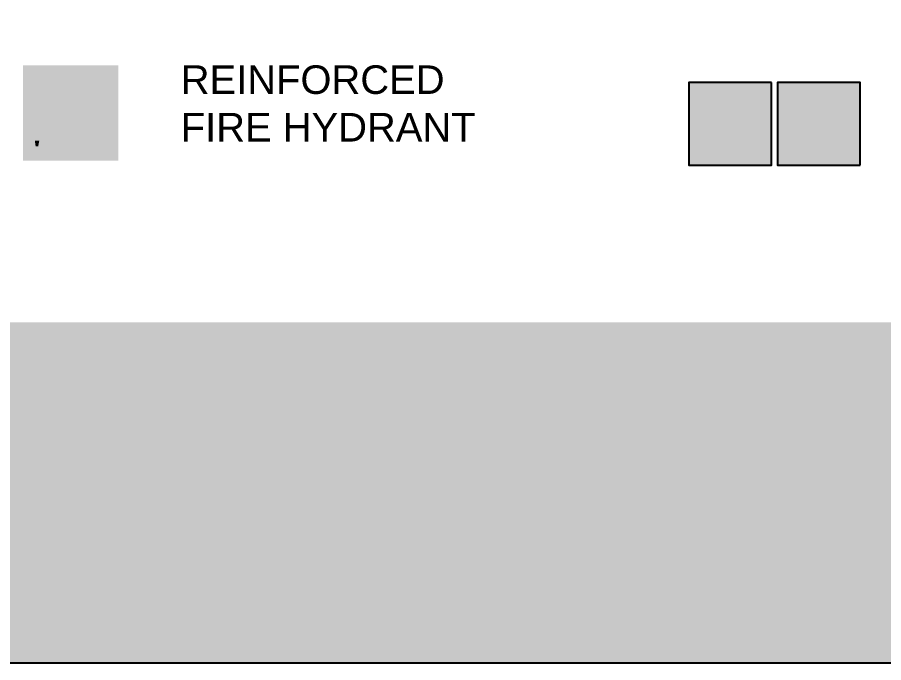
# Model space of a CAD drawing. Header units: metres. Extents: x 5231.1 to 5275.7, y -3151.4 to -3108.9.
# Drawn here: x 5254.18 to 5263.28, y -3151.35 to -3144.58 of the extents above; entities that cross this region are included whole.
import ezdxf

# ---------------------------------------------------------------- set-up
doc = ezdxf.new("R2010")
doc.units = ezdxf.units.M
doc.linetypes.add('Page Lines', pattern=[0])
doc.linetypes.add('Style Black Lines', pattern=[0])
doc.layers.add('Imported blocks', color=7, linetype='Continuous', true_color=0xc57dd9)
doc.layers.add('New Layer_1', color=7, linetype='Continuous', true_color=0xca387c)
doc.styles.add('Style', font='', dxfattribs={"height": 0.3})
doc.styles.get('Style').set_extended_font_data('arial')

# ---------------------------------------------------------------- blocks, each defined once
blk = doc.blocks.new('Title block grey  horizontal')
at = {"layer": 'Imported blocks', "transparency": 33554483}
blk.add_hatch(color=256, dxfattribs=at).paths.add_polyline_path([(-21, -11.4709), (-21, -14.835), (21, -14.835), (21, -11.4709), (-21, -11.4709)], flags=0)
at = {"layer": 'Imported blocks', "linetype": 'Page Lines'}
blk.add_lwpolyline([(-21, -14.835), (21, -14.835), (21, 14.835), (-21, 14.835), (-21, -14.835)], close=True, dxfattribs=at)
blk = doc.blocks.new('Emergency exit direction')
at = {"layer": 'Imported blocks', "transparency": 33554483}
for points in [[(-0.0096, 0.1279), (-0.2655, 0.1279), (-0.2655, -0.1279), (-0.0096, -0.1279), (-0.0096, 0.1279)], [(0.2655, -0.1279), (0.2655, 0.1279), (0.0096, 0.1279), (0.0096, -0.1279), (0.2655, -0.1279)], [(0.1641, 0.0707), (0.2373, 0), (0.1641, -0.0707), (0.0963, -0.0707), (0.1451, -0.0236), (0.0371, -0.0236), (0.0371, 0.0236), (0.1451, 0.0236), (0.0963, 0.0707), (0.1641, 0.0707)]]:
    blk.add_hatch(color=256, dxfattribs=at).paths.add_polyline_path(points, flags=0)
h = blk.add_hatch(color=256, dxfattribs=at)
edge = h.paths.add_edge_path(flags=0)
edge.add_line((-0.2075, -0.0976), (-0.2226, -0.1156))
edge.add_line((-0.2226, -0.1156), (-0.1438, -0.1156))
edge.add_line((-0.1438, -0.1156), (-0.1328, -0.103))
edge.add_spline(control_points=[(-0.1328, -0.103), (-0.1291, -0.0988), (-0.1227, -0.0983), (-0.1185, -0.102)], knot_values=[0, 0, 0, 0, 1, 1, 1, 1], degree=3, periodic=0)
edge.add_spline(control_points=[(-0.1185, -0.102), (-0.1148, -0.1052), (-0.1139, -0.1105), (-0.1162, -0.1146)], knot_values=[0, 0, 0, 0, 1, 1, 1, 1], degree=3, periodic=0)
edge.add_line((-0.1162, -0.1146), (-0.117, -0.1156))
edge.add_line((-0.117, -0.1156), (-0.0795, -0.1156))
edge.add_line((-0.0795, -0.1156), (-0.0644, -0.0976))
edge.add_line((-0.0644, -0.0976), (-0.0644, 0.0062))
edge.add_line((-0.0644, 0.0062), (-0.1038, 0.0062))
edge.add_spline(control_points=[(-0.1038, 0.0062), (-0.1042, 0.0062), (-0.1045, 0.0062), (-0.1049, 0.0062)], knot_values=[0, 0, 0, 0, 1, 1, 1, 1], degree=3, periodic=0)
edge.add_spline(control_points=[(-0.1049, 0.0062), (-0.1056, 0.0062), (-0.1063, 0.0063), (-0.1069, 0.0064)], knot_values=[0, 0, 0, 0, 1, 1, 1, 1], degree=3, periodic=0)
edge.add_spline(control_points=[(-0.1069, 0.0064), (-0.1082, 0.0066), (-0.1093, 0.0072), (-0.1103, 0.008)], knot_values=[0, 0, 0, 0, 1, 1, 1, 1], degree=3, periodic=0)
edge.add_spline(control_points=[(-0.1103, 0.008), (-0.1125, 0.0095), (-0.1139, 0.012), (-0.1139, 0.0148)], knot_values=[0, 0, 0, 0, 1, 1, 1, 1], degree=3, periodic=0)
edge.add_line((-0.1139, 0.0148), (-0.1139, 0.0152))
edge.add_line((-0.1139, 0.0152), (-0.1138, 0.0324))
edge.add_line((-0.1138, 0.0324), (-0.1357, 0.0053))
edge.add_line((-0.1357, 0.0053), (-0.112, -0.032))
edge.add_spline(control_points=[(-0.112, -0.032), (-0.1114, -0.0328), (-0.111, -0.0337), (-0.1107, -0.0346)], knot_values=[0, 0, 0, 0, 1, 1, 1, 1], degree=3, periodic=0)
edge.add_spline(control_points=[(-0.1107, -0.0346), (-0.1107, -0.0347), (-0.1107, -0.0347), (-0.1107, -0.0348)], knot_values=[0, 0, 0, 0, 1, 1, 1, 1], degree=3, periodic=0)
edge.add_spline(control_points=[(-0.1107, -0.0348), (-0.1106, -0.035), (-0.1105, -0.0353), (-0.1105, -0.0355)], knot_values=[0, 0, 0, 0, 1, 1, 1, 1], degree=3, periodic=0)
edge.add_spline(control_points=[(-0.1105, -0.0355), (-0.1105, -0.0356), (-0.1104, -0.0357), (-0.1104, -0.0358)], knot_values=[0, 0, 0, 0, 1, 1, 1, 1], degree=3, periodic=0)
edge.add_spline(control_points=[(-0.1104, -0.0358), (-0.1102, -0.0367), (-0.1102, -0.0378), (-0.1102, -0.0387)], knot_values=[0, 0, 0, 0, 1, 1, 1, 1], degree=3, periodic=0)
edge.add_line((-0.1102, -0.0387), (-0.1102, -0.0864))
edge.add_spline(control_points=[(-0.1102, -0.0864), (-0.1102, -0.092), (-0.1147, -0.0965), (-0.1203, -0.0965)], knot_values=[0, 0, 0, 0, 1, 1, 1, 1], degree=3, periodic=0)
edge.add_spline(control_points=[(-0.1203, -0.0965), (-0.1259, -0.0965), (-0.1305, -0.092), (-0.1305, -0.0864)], knot_values=[0, 0, 0, 0, 1, 1, 1, 1], degree=3, periodic=0)
edge.add_line((-0.1305, -0.0864), (-0.1305, -0.0406))
edge.add_line((-0.1305, -0.0406), (-0.1464, -0.0157))
edge.add_line((-0.1464, -0.0157), (-0.1464, -0.0386))
edge.add_spline(control_points=[(-0.1464, -0.0386), (-0.1464, -0.0387), (-0.1464, -0.0388), (-0.1464, -0.0389)], knot_values=[0, 0, 0, 0, 1, 1, 1, 1], degree=3, periodic=0)
edge.add_spline(control_points=[(-0.1464, -0.0389), (-0.1464, -0.039), (-0.1464, -0.0391), (-0.1464, -0.0392)], knot_values=[0, 0, 0, 0, 1, 1, 1, 1], degree=3, periodic=0)
edge.add_spline(control_points=[(-0.1464, -0.0392), (-0.1464, -0.0448), (-0.1509, -0.0493), (-0.1565, -0.0493)], knot_values=[0, 0, 0, 0, 1, 1, 1, 1], degree=3, periodic=0)
edge.add_line((-0.1565, -0.0493), (-0.1565, -0.0493))
edge.add_line((-0.1565, -0.0493), (-0.2052, -0.0493))
edge.add_spline(control_points=[(-0.2052, -0.0493), (-0.2108, -0.0493), (-0.2153, -0.0448), (-0.2153, -0.0392)], knot_values=[0, 0, 0, 0, 1, 1, 1, 1], degree=3, periodic=0)
edge.add_spline(control_points=[(-0.2153, -0.0392), (-0.2153, -0.0335), (-0.2108, -0.029), (-0.2052, -0.029)], knot_values=[0, 0, 0, 0, 1, 1, 1, 1], degree=3, periodic=0)
edge.add_line((-0.2052, -0.029), (-0.1667, -0.029))
edge.add_line((-0.1667, -0.029), (-0.1668, 0.013))
edge.add_spline(control_points=[(-0.1668, 0.013), (-0.1668, 0.0157), (-0.1658, 0.0181), (-0.1643, 0.02)], knot_values=[0, 0, 0, 0, 1, 1, 1, 1], degree=3, periodic=0)
edge.add_line((-0.1643, 0.02), (-0.1357, 0.0554))
edge.add_line((-0.1357, 0.0554), (-0.1521, 0.0554))
edge.add_line((-0.1521, 0.0554), (-0.1747, 0.0272))
edge.add_spline(control_points=[(-0.1747, 0.0272), (-0.1776, 0.0236), (-0.1831, 0.0231), (-0.187, 0.0262)], knot_values=[0, 0, 0, 0, 1, 1, 1, 1], degree=3, periodic=0)
edge.add_spline(control_points=[(-0.187, 0.0262), (-0.1909, 0.0293), (-0.1916, 0.0348), (-0.1887, 0.0384)], knot_values=[0, 0, 0, 0, 1, 1, 1, 1], degree=3, periodic=0)
edge.add_line((-0.1887, 0.0384), (-0.1631, 0.0703))
edge.add_spline(control_points=[(-0.1631, 0.0703), (-0.1621, 0.0716), (-0.1607, 0.0725), (-0.1592, 0.0729)], knot_values=[0, 0, 0, 0, 1, 1, 1, 1], degree=3, periodic=0)
edge.add_spline(control_points=[(-0.1592, 0.0729), (-0.1592, 0.0729), (-0.1592, 0.0729), (-0.1592, 0.0729)], knot_values=[0, 0, 0, 0, 1, 1, 1, 1], degree=3, periodic=0)
edge.add_spline(control_points=[(-0.1592, 0.0729), (-0.159, 0.073), (-0.1588, 0.0731), (-0.1586, 0.0731)], knot_values=[0, 0, 0, 0, 1, 1, 1, 1], degree=3, periodic=0)
edge.add_spline(control_points=[(-0.1586, 0.0731), (-0.1585, 0.0731), (-0.1584, 0.0732), (-0.1583, 0.0732)], knot_values=[0, 0, 0, 0, 1, 1, 1, 1], degree=3, periodic=0)
edge.add_spline(control_points=[(-0.1583, 0.0732), (-0.1581, 0.0732), (-0.158, 0.0732), (-0.1579, 0.0732)], knot_values=[0, 0, 0, 0, 1, 1, 1, 1], degree=3, periodic=0)
edge.add_spline(control_points=[(-0.1579, 0.0732), (-0.1577, 0.0733), (-0.1576, 0.0733), (-0.1574, 0.0733)], knot_values=[0, 0, 0, 0, 1, 1, 1, 1], degree=3, periodic=0)
edge.add_spline(control_points=[(-0.1574, 0.0733), (-0.1573, 0.0733), (-0.1571, 0.0733), (-0.157, 0.0733)], knot_values=[0, 0, 0, 0, 1, 1, 1, 1], degree=3, periodic=0)
edge.add_spline(control_points=[(-0.157, 0.0733), (-0.1569, 0.0733), (-0.1568, 0.0733), (-0.1566, 0.0733)], knot_values=[0, 0, 0, 0, 1, 1, 1, 1], degree=3, periodic=0)
edge.add_line((-0.1566, 0.0733), (-0.1154, 0.0733))
edge.add_spline(control_points=[(-0.1154, 0.0733), (-0.113, 0.0733), (-0.1108, 0.0723), (-0.1092, 0.0706)], knot_values=[0, 0, 0, 0, 1, 1, 1, 1], degree=3, periodic=0)
edge.add_line((-0.1092, 0.0706), (-0.1003, 0.0634))
edge.add_spline(control_points=[(-0.1003, 0.0634), (-0.0977, 0.0619), (-0.0959, 0.0592), (-0.0959, 0.056)], knot_values=[0, 0, 0, 0, 1, 1, 1, 1], degree=3, periodic=0)
edge.add_line((-0.0959, 0.056), (-0.0959, 0.0242))
edge.add_line((-0.0959, 0.0242), (-0.0644, 0.0241))
edge.add_line((-0.0644, 0.0241), (-0.0644, 0.1148))
edge.add_line((-0.0644, 0.1148), (-0.2075, 0.1148))
edge.add_line((-0.2075, 0.1148), (-0.2075, -0.0219))
edge.add_spline(control_points=[(-0.2075, -0.0219), (-0.2113, -0.0224), (-0.2147, -0.0241), (-0.2175, -0.0268)], knot_values=[0, 0, 0, 0, 1, 1, 1, 1], degree=3, periodic=0)
edge.add_spline(control_points=[(-0.2175, -0.0268), (-0.2208, -0.0301), (-0.2226, -0.0345), (-0.2226, -0.0391)], knot_values=[0, 0, 0, 0, 1, 1, 1, 1], degree=3, periodic=0)
edge.add_spline(control_points=[(-0.2226, -0.0391), (-0.2226, -0.0438), (-0.2208, -0.0482), (-0.2175, -0.0515)], knot_values=[0, 0, 0, 0, 1, 1, 1, 1], degree=3, periodic=0)
edge.add_spline(control_points=[(-0.2175, -0.0515), (-0.2147, -0.0542), (-0.2113, -0.0559), (-0.2075, -0.0564)], knot_values=[0, 0, 0, 0, 1, 1, 1, 1], degree=3, periodic=0)
edge.add_line((-0.2075, -0.0564), (-0.2075, -0.0976))
edge = h.paths.add_edge_path(flags=0)
edge.add_spline(control_points=[(-0.1062, 0.09), (-0.1011, 0.0963), (-0.0918, 0.0973), (-0.0854, 0.0922)], knot_values=[0, 0, 0, 0, 1, 1, 1, 1], degree=3, periodic=0)
edge.add_spline(control_points=[(-0.0854, 0.0922), (-0.0791, 0.0871), (-0.0781, 0.0778), (-0.0832, 0.0714)], knot_values=[0, 0, 0, 0, 1, 1, 1, 1], degree=3, periodic=0)
edge.add_spline(control_points=[(-0.0832, 0.0714), (-0.0883, 0.0651), (-0.0976, 0.0641), (-0.104, 0.0692)], knot_values=[0, 0, 0, 0, 1, 1, 1, 1], degree=3, periodic=0)
edge.add_spline(control_points=[(-0.104, 0.0692), (-0.1103, 0.0743), (-0.1113, 0.0836), (-0.1062, 0.09)], knot_values=[0, 0, 0, 0, 1, 1, 1, 1], degree=3, periodic=0)
at = {"layer": 'Imported blocks', "linetype": 'Style Black Lines'}
for points in [[(-0.0096, 0.1279), (-0.2655, 0.1279), (-0.2655, -0.1279), (-0.0096, -0.1279), (-0.0096, 0.1279)], [(0.2655, -0.1279), (0.2655, 0.1279), (0.0096, 0.1279), (0.0096, -0.1279), (0.2655, -0.1279)]]:
    blk.add_lwpolyline(points, close=True, dxfattribs=at)
blk = doc.blocks.new('Fire hydrant')
at = {"layer": 'Imported blocks', "transparency": 33554483}
for points in [[(-0.128, 0.128), (0.128, 0.128), (0.128, -0.128), (-0.128, -0.128), (-0.128, 0.128)], [(-0.1128, 0.1009), (-0.1128, -0.0381), (-0.1084, -0.0437), (-0.1005, -0.0437), (-0.1005, 0.1057), (-0.1078, 0.1057), (-0.1128, 0.1009)]]:
    blk.add_hatch(color=256, dxfattribs=at).paths.add_polyline_path(points, flags=0)
h = blk.add_hatch(color=256, dxfattribs=at)
edge = h.paths.add_edge_path(flags=0)
edge.add_spline(control_points=[(-0.0902, 0.0994), (-0.0952, 0.0994), (-0.0966, 0.0949), (-0.0966, 0.0949)], knot_values=[0, 0, 0, 0, 1, 1, 1, 1], degree=3, periodic=0)
edge.add_line((-0.0966, 0.0949), (-0.0965, -0.0659))
edge.add_line((-0.0965, -0.0659), (-0.0843, -0.066))
edge.add_line((-0.0843, -0.066), (-0.0843, 0.0951))
edge.add_spline(control_points=[(-0.0843, 0.0951), (-0.0843, 0.0951), (-0.0852, 0.0994), (-0.0902, 0.0994)], knot_values=[0, 0, 0, 0, 1, 1, 1, 1], degree=3, periodic=0)
h = blk.add_hatch(color=256, dxfattribs=at)
edge = h.paths.add_edge_path(flags=0)
edge.add_spline(control_points=[(-0.0728, 0.0992), (-0.0778, 0.0992), (-0.0793, 0.0948), (-0.0793, 0.0948)], knot_values=[0, 0, 0, 0, 1, 1, 1, 1], degree=3, periodic=0)
edge.add_line((-0.0793, 0.0948), (-0.0791, -0.031))
edge.add_spline(control_points=[(-0.0791, -0.031), (-0.0791, -0.031), (-0.079, -0.0361), (-0.0735, -0.0364)], knot_values=[0, 0, 0, 0, 1, 1, 1, 1], degree=3, periodic=0)
edge.add_spline(control_points=[(-0.0735, -0.0364), (-0.0676, -0.0367), (-0.067, -0.0311), (-0.067, -0.0311)], knot_values=[0, 0, 0, 0, 1, 1, 1, 1], degree=3, periodic=0)
edge.add_line((-0.067, -0.0311), (-0.067, 0.0949))
edge.add_spline(control_points=[(-0.067, 0.0949), (-0.067, 0.0949), (-0.0679, 0.0992), (-0.0728, 0.0992)], knot_values=[0, 0, 0, 0, 1, 1, 1, 1], degree=3, periodic=0)
h = blk.add_hatch(color=256, dxfattribs=at)
edge = h.paths.add_edge_path(flags=0)
edge.add_spline(control_points=[(-0.0568, 0.099), (-0.0618, 0.099), (-0.0633, 0.0946), (-0.0633, 0.0946)], knot_values=[0, 0, 0, 0, 1, 1, 1, 1], degree=3, periodic=0)
edge.add_line((-0.0633, 0.0946), (-0.0631, -0.0312))
edge.add_spline(control_points=[(-0.0631, -0.0312), (-0.0631, -0.0312), (-0.063, -0.0363), (-0.0575, -0.0365)], knot_values=[0, 0, 0, 0, 1, 1, 1, 1], degree=3, periodic=0)
edge.add_spline(control_points=[(-0.0575, -0.0365), (-0.0516, -0.0368), (-0.051, -0.0312), (-0.051, -0.0312)], knot_values=[0, 0, 0, 0, 1, 1, 1, 1], degree=3, periodic=0)
edge.add_line((-0.051, -0.0312), (-0.051, 0.0947))
edge.add_spline(control_points=[(-0.051, 0.0947), (-0.051, 0.0947), (-0.0518, 0.099), (-0.0568, 0.099)], knot_values=[0, 0, 0, 0, 1, 1, 1, 1], degree=3, periodic=0)
h = blk.add_hatch(color=256, dxfattribs=at)
edge = h.paths.add_edge_path(flags=0)
edge.add_spline(control_points=[(-0.0396, 0.0987), (-0.0446, 0.0987), (-0.0461, 0.0942), (-0.0461, 0.0942)], knot_values=[0, 0, 0, 0, 1, 1, 1, 1], degree=3, periodic=0)
edge.add_line((-0.0461, 0.0942), (-0.0459, -0.0315))
edge.add_spline(control_points=[(-0.0459, -0.0315), (-0.0459, -0.0315), (-0.0458, -0.0367), (-0.0403, -0.0369)], knot_values=[0, 0, 0, 0, 1, 1, 1, 1], degree=3, periodic=0)
edge.add_spline(control_points=[(-0.0403, -0.0369), (-0.0344, -0.0372), (-0.0338, -0.0316), (-0.0338, -0.0316)], knot_values=[0, 0, 0, 0, 1, 1, 1, 1], degree=3, periodic=0)
edge.add_line((-0.0338, -0.0316), (-0.0338, 0.0943))
edge.add_spline(control_points=[(-0.0338, 0.0943), (-0.0338, 0.0943), (-0.0346, 0.0987), (-0.0396, 0.0987)], knot_values=[0, 0, 0, 0, 1, 1, 1, 1], degree=3, periodic=0)
h = blk.add_hatch(color=256, dxfattribs=at)
edge = h.paths.add_edge_path(flags=0)
edge.add_spline(control_points=[(-0.024, 0.099), (-0.029, 0.099), (-0.0304, 0.0946), (-0.0304, 0.0946)], knot_values=[0, 0, 0, 0, 1, 1, 1, 1], degree=3, periodic=0)
edge.add_line((-0.0304, 0.0946), (-0.0303, -0.0312))
edge.add_spline(control_points=[(-0.0303, -0.0312), (-0.0303, -0.0312), (-0.0302, -0.0363), (-0.0247, -0.0365)], knot_values=[0, 0, 0, 0, 1, 1, 1, 1], degree=3, periodic=0)
edge.add_spline(control_points=[(-0.0247, -0.0365), (-0.0188, -0.0368), (-0.0181, -0.0312), (-0.0181, -0.0312)], knot_values=[0, 0, 0, 0, 1, 1, 1, 1], degree=3, periodic=0)
edge.add_line((-0.0181, -0.0312), (-0.0181, 0.0947))
edge.add_spline(control_points=[(-0.0181, 0.0947), (-0.0181, 0.0947), (-0.019, 0.099), (-0.024, 0.099)], knot_values=[0, 0, 0, 0, 1, 1, 1, 1], degree=3, periodic=0)
h = blk.add_hatch(color=256, dxfattribs=at)
edge = h.paths.add_edge_path(flags=0)
edge.add_spline(control_points=[(0.02, 0.049), (0.0112, 0.049), (0.004, 0.0425), (0.0028, 0.034)], knot_values=[0, 0, 0, 0, 1, 1, 1, 1], degree=3, periodic=0)
edge.add_line((0.0028, 0.034), (-0.0013, 0.034))
edge.add_line((-0.0013, 0.034), (-0.0013, 0.101))
edge.add_line((-0.0013, 0.101), (-0.0063, 0.1058))
edge.add_line((-0.0063, 0.1058), (-0.0137, 0.1058))
edge.add_line((-0.0137, 0.1058), (-0.0137, -0.0436))
edge.add_line((-0.0137, -0.0436), (-0.0057, -0.0436))
edge.add_line((-0.0057, -0.0436), (-0.0013, -0.038))
edge.add_line((-0.0013, -0.038), (-0.0013, 0.0282))
edge.add_line((-0.0013, 0.0282), (0.0029, 0.0282))
edge.add_spline(control_points=[(0.0029, 0.0282), (0.0045, 0.0202), (0.0116, 0.0142), (0.02, 0.0142)], knot_values=[0, 0, 0, 0, 1, 1, 1, 1], degree=3, periodic=0)
edge.add_spline(control_points=[(0.02, 0.0142), (0.0296, 0.0142), (0.0374, 0.022), (0.0374, 0.0316)], knot_values=[0, 0, 0, 0, 1, 1, 1, 1], degree=3, periodic=0)
edge.add_spline(control_points=[(0.0374, 0.0316), (0.0374, 0.0412), (0.0296, 0.049), (0.02, 0.049)], knot_values=[0, 0, 0, 0, 1, 1, 1, 1], degree=3, periodic=0)
edge = h.paths.add_edge_path(flags=0)
edge.add_line((0.0333, 0.034), (0.023, 0.034))
edge.add_line((0.023, 0.034), (0.023, 0.0448))
edge.add_spline(control_points=[(0.023, 0.0448), (0.0282, 0.0436), (0.0323, 0.0394), (0.0333, 0.034)], knot_values=[0, 0, 0, 0, 1, 1, 1, 1], degree=3, periodic=0)
edge = h.paths.add_edge_path(flags=0)
edge.add_line((0.0163, 0.0446), (0.0163, 0.034))
edge.add_line((0.0163, 0.034), (0.0067, 0.034))
edge.add_spline(control_points=[(0.0067, 0.034), (0.0076, 0.0391), (0.0114, 0.0432), (0.0163, 0.0446)], knot_values=[0, 0, 0, 0, 1, 1, 1, 1], degree=3, periodic=0)
edge = h.paths.add_edge_path(flags=0)
edge.add_line((0.0069, 0.0282), (0.0163, 0.0282))
edge.add_line((0.0163, 0.0282), (0.0163, 0.0186))
edge.add_spline(control_points=[(0.0163, 0.0186), (0.0117, 0.0199), (0.0081, 0.0235), (0.0069, 0.0282)], knot_values=[0, 0, 0, 0, 1, 1, 1, 1], degree=3, periodic=0)
edge = h.paths.add_edge_path(flags=0)
edge.add_line((0.023, 0.0184), (0.023, 0.0282))
edge.add_line((0.023, 0.0282), (0.0331, 0.0282))
edge.add_spline(control_points=[(0.0331, 0.0282), (0.0318, 0.0233), (0.0279, 0.0195), (0.023, 0.0184)], knot_values=[0, 0, 0, 0, 1, 1, 1, 1], degree=3, periodic=0)
h = blk.add_hatch(color=256, dxfattribs=at)
edge = h.paths.add_edge_path(flags=0)
edge.add_spline(control_points=[(0.0411, 0.0852), (0.0382, 0.0886), (0.0345, 0.0911), (0.0345, 0.0911)], knot_values=[0, 0, 0, 0, 1, 1, 1, 1], degree=3, periodic=0)
edge.add_spline(control_points=[(0.0345, 0.0911), (0.0345, 0.0911), (0.0441, 0.0932), (0.0522, 0.0889)], knot_values=[0, 0, 0, 0, 1, 1, 1, 1], degree=3, periodic=0)
edge.add_spline(control_points=[(0.0522, 0.0889), (0.0614, 0.0841), (0.0693, 0.0737), (0.0693, 0.0737)], knot_values=[0, 0, 0, 0, 1, 1, 1, 1], degree=3, periodic=0)
edge.add_spline(control_points=[(0.0693, 0.0737), (0.0693, 0.0737), (0.0729, 0.0672), (0.0757, 0.06)], knot_values=[0, 0, 0, 0, 1, 1, 1, 1], degree=3, periodic=0)
edge.add_spline(control_points=[(0.0757, 0.06), (0.0802, 0.0485), (0.0874, 0.0367), (0.0874, 0.0367)], knot_values=[0, 0, 0, 0, 1, 1, 1, 1], degree=3, periodic=0)
edge.add_spline(control_points=[(0.0874, 0.0367), (0.0874, 0.0367), (0.0922, 0.0278), (0.0976, 0.0224)], knot_values=[0, 0, 0, 0, 1, 1, 1, 1], degree=3, periodic=0)
edge.add_spline(control_points=[(0.0976, 0.0224), (0.1013, 0.0186), (0.1054, 0.0152), (0.1089, 0.0127)], knot_values=[0, 0, 0, 0, 1, 1, 1, 1], degree=3, periodic=0)
edge.add_spline(control_points=[(0.1089, 0.0127), (0.1137, 0.0092), (0.117, 0.0082), (0.117, 0.0082)], knot_values=[0, 0, 0, 0, 1, 1, 1, 1], degree=3, periodic=0)
edge.add_spline(control_points=[(0.117, 0.0082), (0.117, 0.0082), (0.1062, 0.0046), (0.0948, 0.0071)], knot_values=[0, 0, 0, 0, 1, 1, 1, 1], degree=3, periodic=0)
edge.add_spline(control_points=[(0.0948, 0.0071), (0.0849, 0.0093), (0.0741, 0.0179), (0.0741, 0.0179)], knot_values=[0, 0, 0, 0, 1, 1, 1, 1], degree=3, periodic=0)
edge.add_spline(control_points=[(0.0741, 0.0179), (0.0741, 0.0179), (0.0668, 0.025), (0.0615, 0.0341)], knot_values=[0, 0, 0, 0, 1, 1, 1, 1], degree=3, periodic=0)
edge.add_spline(control_points=[(0.0615, 0.0341), (0.0559, 0.0439), (0.0522, 0.0556), (0.0522, 0.0556)], knot_values=[0, 0, 0, 0, 1, 1, 1, 1], degree=3, periodic=0)
edge.add_line((0.0522, 0.0556), (0.0467, 0.0767))
edge.add_spline(control_points=[(0.0467, 0.0767), (0.0467, 0.0767), (0.0437, 0.0822), (0.0411, 0.0852)], knot_values=[0, 0, 0, 0, 1, 1, 1, 1], degree=3, periodic=0)
h = blk.add_hatch(color=256, dxfattribs=at)
edge = h.paths.add_edge_path(flags=0)
edge.add_spline(control_points=[(0.0841, 0.0619), (0.0766, 0.0812), (0.0841, 0.1074), (0.0841, 0.1074)], knot_values=[0, 0, 0, 0, 1, 1, 1, 1], degree=3, periodic=0)
edge.add_spline(control_points=[(0.0841, 0.1074), (0.0841, 0.1074), (0.0871, 0.0968), (0.0922, 0.086)], knot_values=[0, 0, 0, 0, 1, 1, 1, 1], degree=3, periodic=0)
edge.add_spline(control_points=[(0.0922, 0.086), (0.0947, 0.0807), (0.0977, 0.0753), (0.1008, 0.0709)], knot_values=[0, 0, 0, 0, 1, 1, 1, 1], degree=3, periodic=0)
edge.add_spline(control_points=[(0.1008, 0.0709), (0.108, 0.0609), (0.117, 0.0586), (0.117, 0.0586)], knot_values=[0, 0, 0, 0, 1, 1, 1, 1], degree=3, periodic=0)
edge.add_line((0.117, 0.0586), (0.117, 0.0238))
edge.add_spline(control_points=[(0.117, 0.0238), (0.117, 0.0238), (0.0927, 0.0396), (0.0841, 0.0619)], knot_values=[0, 0, 0, 0, 1, 1, 1, 1], degree=3, periodic=0)
h = blk.add_hatch(color=256, dxfattribs=at)
edge = h.paths.add_edge_path(flags=0)
edge.add_spline(control_points=[(0.0437, 0.0186), (0.0408, 0.0294), (0.0422, 0.0404), (0.0422, 0.0404)], knot_values=[0, 0, 0, 0, 1, 1, 1, 1], degree=3, periodic=0)
edge.add_spline(control_points=[(0.0422, 0.0404), (0.0422, 0.0404), (0.0488, 0.0288), (0.0593, 0.019)], knot_values=[0, 0, 0, 0, 1, 1, 1, 1], degree=3, periodic=0)
edge.add_spline(control_points=[(0.0593, 0.019), (0.0668, 0.0119), (0.0755, 0.0052), (0.0815, 0.0018)], knot_values=[0, 0, 0, 0, 1, 1, 1, 1], degree=3, periodic=0)
edge.add_spline(control_points=[(0.0815, 0.0018), (0.0817, 0.0017), (0.0819, 0.0016), (0.0821, 0.0015)], knot_values=[0, 0, 0, 0, 1, 1, 1, 1], degree=3, periodic=0)
edge.add_spline(control_points=[(0.0821, 0.0015), (0.1049, -0.0116), (0.1163, -0.0099), (0.1163, -0.0099)], knot_values=[0, 0, 0, 0, 1, 1, 1, 1], degree=3, periodic=0)
edge.add_line((0.1163, -0.0099), (0.1163, -0.0443))
edge.add_spline(control_points=[(0.1163, -0.0443), (0.1163, -0.0443), (0.0936, -0.0389), (0.0763, -0.0277)], knot_values=[0, 0, 0, 0, 1, 1, 1, 1], degree=3, periodic=0)
edge.add_spline(control_points=[(0.0763, -0.0277), (0.0631, -0.0191), (0.0541, -0.004), (0.0541, -0.004)], knot_values=[0, 0, 0, 0, 1, 1, 1, 1], degree=3, periodic=0)
edge.add_spline(control_points=[(0.0541, -0.004), (0.0541, -0.004), (0.0467, 0.0072), (0.0437, 0.0186)], knot_values=[0, 0, 0, 0, 1, 1, 1, 1], degree=3, periodic=0)
h = blk.add_hatch(color=256, dxfattribs=at)
edge = h.paths.add_edge_path(flags=0)
edge.add_spline(control_points=[(0.0345, -0.0332), (0.0264, -0.0281), (0.0174, -0.0266), (0.0174, -0.0266)], knot_values=[0, 0, 0, 0, 1, 1, 1, 1], degree=3, periodic=0)
edge.add_spline(control_points=[(0.0174, -0.0266), (0.0174, -0.0266), (0.022, -0.0229), (0.0278, -0.021)], knot_values=[0, 0, 0, 0, 1, 1, 1, 1], degree=3, periodic=0)
edge.add_spline(control_points=[(0.0278, -0.021), (0.0342, -0.019), (0.0419, -0.0188), (0.0419, -0.0188)], knot_values=[0, 0, 0, 0, 1, 1, 1, 1], degree=3, periodic=0)
edge.add_spline(control_points=[(0.0419, -0.0188), (0.0419, -0.0188), (0.0502, -0.0199), (0.056, -0.023)], knot_values=[0, 0, 0, 0, 1, 1, 1, 1], degree=3, periodic=0)
edge.add_spline(control_points=[(0.056, -0.023), (0.0651, -0.0279), (0.0711, -0.0342), (0.0711, -0.0342)], knot_values=[0, 0, 0, 0, 1, 1, 1, 1], degree=3, periodic=0)
edge.add_spline(control_points=[(0.0711, -0.0342), (0.0711, -0.0342), (0.0751, -0.0392), (0.0804, -0.044)], knot_values=[0, 0, 0, 0, 1, 1, 1, 1], degree=3, periodic=0)
edge.add_spline(control_points=[(0.0804, -0.044), (0.0828, -0.0461), (0.0854, -0.0483), (0.0881, -0.0499)], knot_values=[0, 0, 0, 0, 1, 1, 1, 1], degree=3, periodic=0)
edge.add_spline(control_points=[(0.0881, -0.0499), (0.1004, -0.0572), (0.1166, -0.061), (0.1166, -0.061)], knot_values=[0, 0, 0, 0, 1, 1, 1, 1], degree=3, periodic=0)
edge.add_spline(control_points=[(0.1166, -0.061), (0.1166, -0.061), (0.1112, -0.0662), (0.1037, -0.0688)], knot_values=[0, 0, 0, 0, 1, 1, 1, 1], degree=3, periodic=0)
edge.add_spline(control_points=[(0.1037, -0.0688), (0.0968, -0.0711), (0.0878, -0.071), (0.0878, -0.071)], knot_values=[0, 0, 0, 0, 1, 1, 1, 1], degree=3, periodic=0)
edge.add_spline(control_points=[(0.0878, -0.071), (0.0878, -0.071), (0.0759, -0.071), (0.0652, -0.0643)], knot_values=[0, 0, 0, 0, 1, 1, 1, 1], degree=3, periodic=0)
edge.add_spline(control_points=[(0.0652, -0.0643), (0.0558, -0.0585), (0.0474, -0.0458), (0.0474, -0.0458)], knot_values=[0, 0, 0, 0, 1, 1, 1, 1], degree=3, periodic=0)
edge.add_spline(control_points=[(0.0474, -0.0458), (0.0474, -0.0458), (0.0413, -0.0376), (0.0345, -0.0332)], knot_values=[0, 0, 0, 0, 1, 1, 1, 1], degree=3, periodic=0)
h = blk.add_hatch(color=256, dxfattribs=at)
edge = h.paths.add_edge_path(flags=0)
edge.add_spline(control_points=[(0.0566, -0.0731), (0.0634, -0.0765), (0.0719, -0.0795), (0.0807, -0.081)], knot_values=[0, 0, 0, 0, 1, 1, 1, 1], degree=3, periodic=0)
edge.add_spline(control_points=[(0.0807, -0.081), (0.0969, -0.0837), (0.1155, -0.0776), (0.1155, -0.0776)], knot_values=[0, 0, 0, 0, 1, 1, 1, 1], degree=3, periodic=0)
edge.add_line((0.1155, -0.0776), (0.1155, -0.111))
edge.add_spline(control_points=[(0.1155, -0.111), (0.1155, -0.111), (0.0826, -0.1141), (0.0641, -0.1017)], knot_values=[0, 0, 0, 0, 1, 1, 1, 1], degree=3, periodic=0)
edge.add_spline(control_points=[(0.0641, -0.1017), (0.0456, -0.0893), (0.0415, -0.0614), (0.0415, -0.0614)], knot_values=[0, 0, 0, 0, 1, 1, 1, 1], degree=3, periodic=0)
edge.add_spline(control_points=[(0.0415, -0.0614), (0.0415, -0.0614), (0.0469, -0.0683), (0.0566, -0.0731)], knot_values=[0, 0, 0, 0, 1, 1, 1, 1], degree=3, periodic=0)
h = blk.add_hatch(color=256, dxfattribs=at)
edge = h.paths.add_edge_path(flags=0)
edge.add_spline(control_points=[(-0.0958, -0.0747), (-0.0958, -0.0747), (-0.0963, -0.0749), (-0.0964, -0.0751)], knot_values=[0, 0, 0, 0, 1, 1, 1, 1], degree=3, periodic=0)
edge.add_spline(control_points=[(-0.0964, -0.0751), (-0.0965, -0.0754), (-0.0963, -0.0758), (-0.0963, -0.0758)], knot_values=[0, 0, 0, 0, 1, 1, 1, 1], degree=3, periodic=0)
edge.add_spline(control_points=[(-0.0963, -0.0758), (-0.0963, -0.0758), (-0.0958, -0.0785), (-0.0953, -0.0816)], knot_values=[0, 0, 0, 0, 1, 1, 1, 1], degree=3, periodic=0)
edge.add_spline(control_points=[(-0.0953, -0.0816), (-0.0947, -0.0854), (-0.0941, -0.0897), (-0.0941, -0.0897)], knot_values=[0, 0, 0, 0, 1, 1, 1, 1], degree=3, periodic=0)
edge.add_spline(control_points=[(-0.0941, -0.0897), (-0.0941, -0.0897), (-0.0921, -0.0897), (-0.0905, -0.0897)], knot_values=[0, 0, 0, 0, 1, 1, 1, 1], degree=3, periodic=0)
edge.add_spline(control_points=[(-0.0905, -0.0897), (-0.0888, -0.0896), (-0.0873, -0.0897), (-0.0873, -0.0897)], knot_values=[0, 0, 0, 0, 1, 1, 1, 1], degree=3, periodic=0)
edge.add_spline(control_points=[(-0.0873, -0.0897), (-0.0873, -0.0897), (-0.0865, -0.0852), (-0.0857, -0.0813)], knot_values=[0, 0, 0, 0, 1, 1, 1, 1], degree=3, periodic=0)
edge.add_spline(control_points=[(-0.0857, -0.0813), (-0.085, -0.0782), (-0.0844, -0.0753), (-0.0844, -0.0753)], knot_values=[0, 0, 0, 0, 1, 1, 1, 1], degree=3, periodic=0)
edge.add_spline(control_points=[(-0.0844, -0.0753), (-0.0844, -0.0753), (-0.0842, -0.075), (-0.0845, -0.0749)], knot_values=[0, 0, 0, 0, 1, 1, 1, 1], degree=3, periodic=0)
edge.add_spline(control_points=[(-0.0845, -0.0749), (-0.0847, -0.0748), (-0.0853, -0.0747), (-0.0853, -0.0747)], knot_values=[0, 0, 0, 0, 1, 1, 1, 1], degree=3, periodic=0)
edge.add_line((-0.0853, -0.0747), (-0.0958, -0.0747))

msp = doc.modelspace()

# ---------------------------------------------------------------- block references
at = {"layer": 'Imported blocks'}
for name, p, xscale, yscale in [('Title block grey  horizontal', (5253.39, -3135.59), 1.060714285714218, 1.062549277919129), ('Fire hydrant', (5254.7386, -3145.5812), 3.907736645962451, 3.907736645962451), ('Emergency exit direction', (5262.1286, -3145.6963), 3.390096177180737, 3.390096177180737)]:
    msp.add_blockref(name, p, dxfattribs=dict(at, xscale=xscale, yscale=yscale))

# ---------------------------------------------------------------- texts
at = {"layer": 'New Layer_1', "insert": (5255.8943, -3145.0812), "char_height": 0.3, "width": 3.613542, "attachment_point": 1, "style": 'Style'}
msp.add_mtext('REINFORCED\\PFIRE HYDRANT', dxfattribs=at)

doc.saveas('drawing.dxf')
